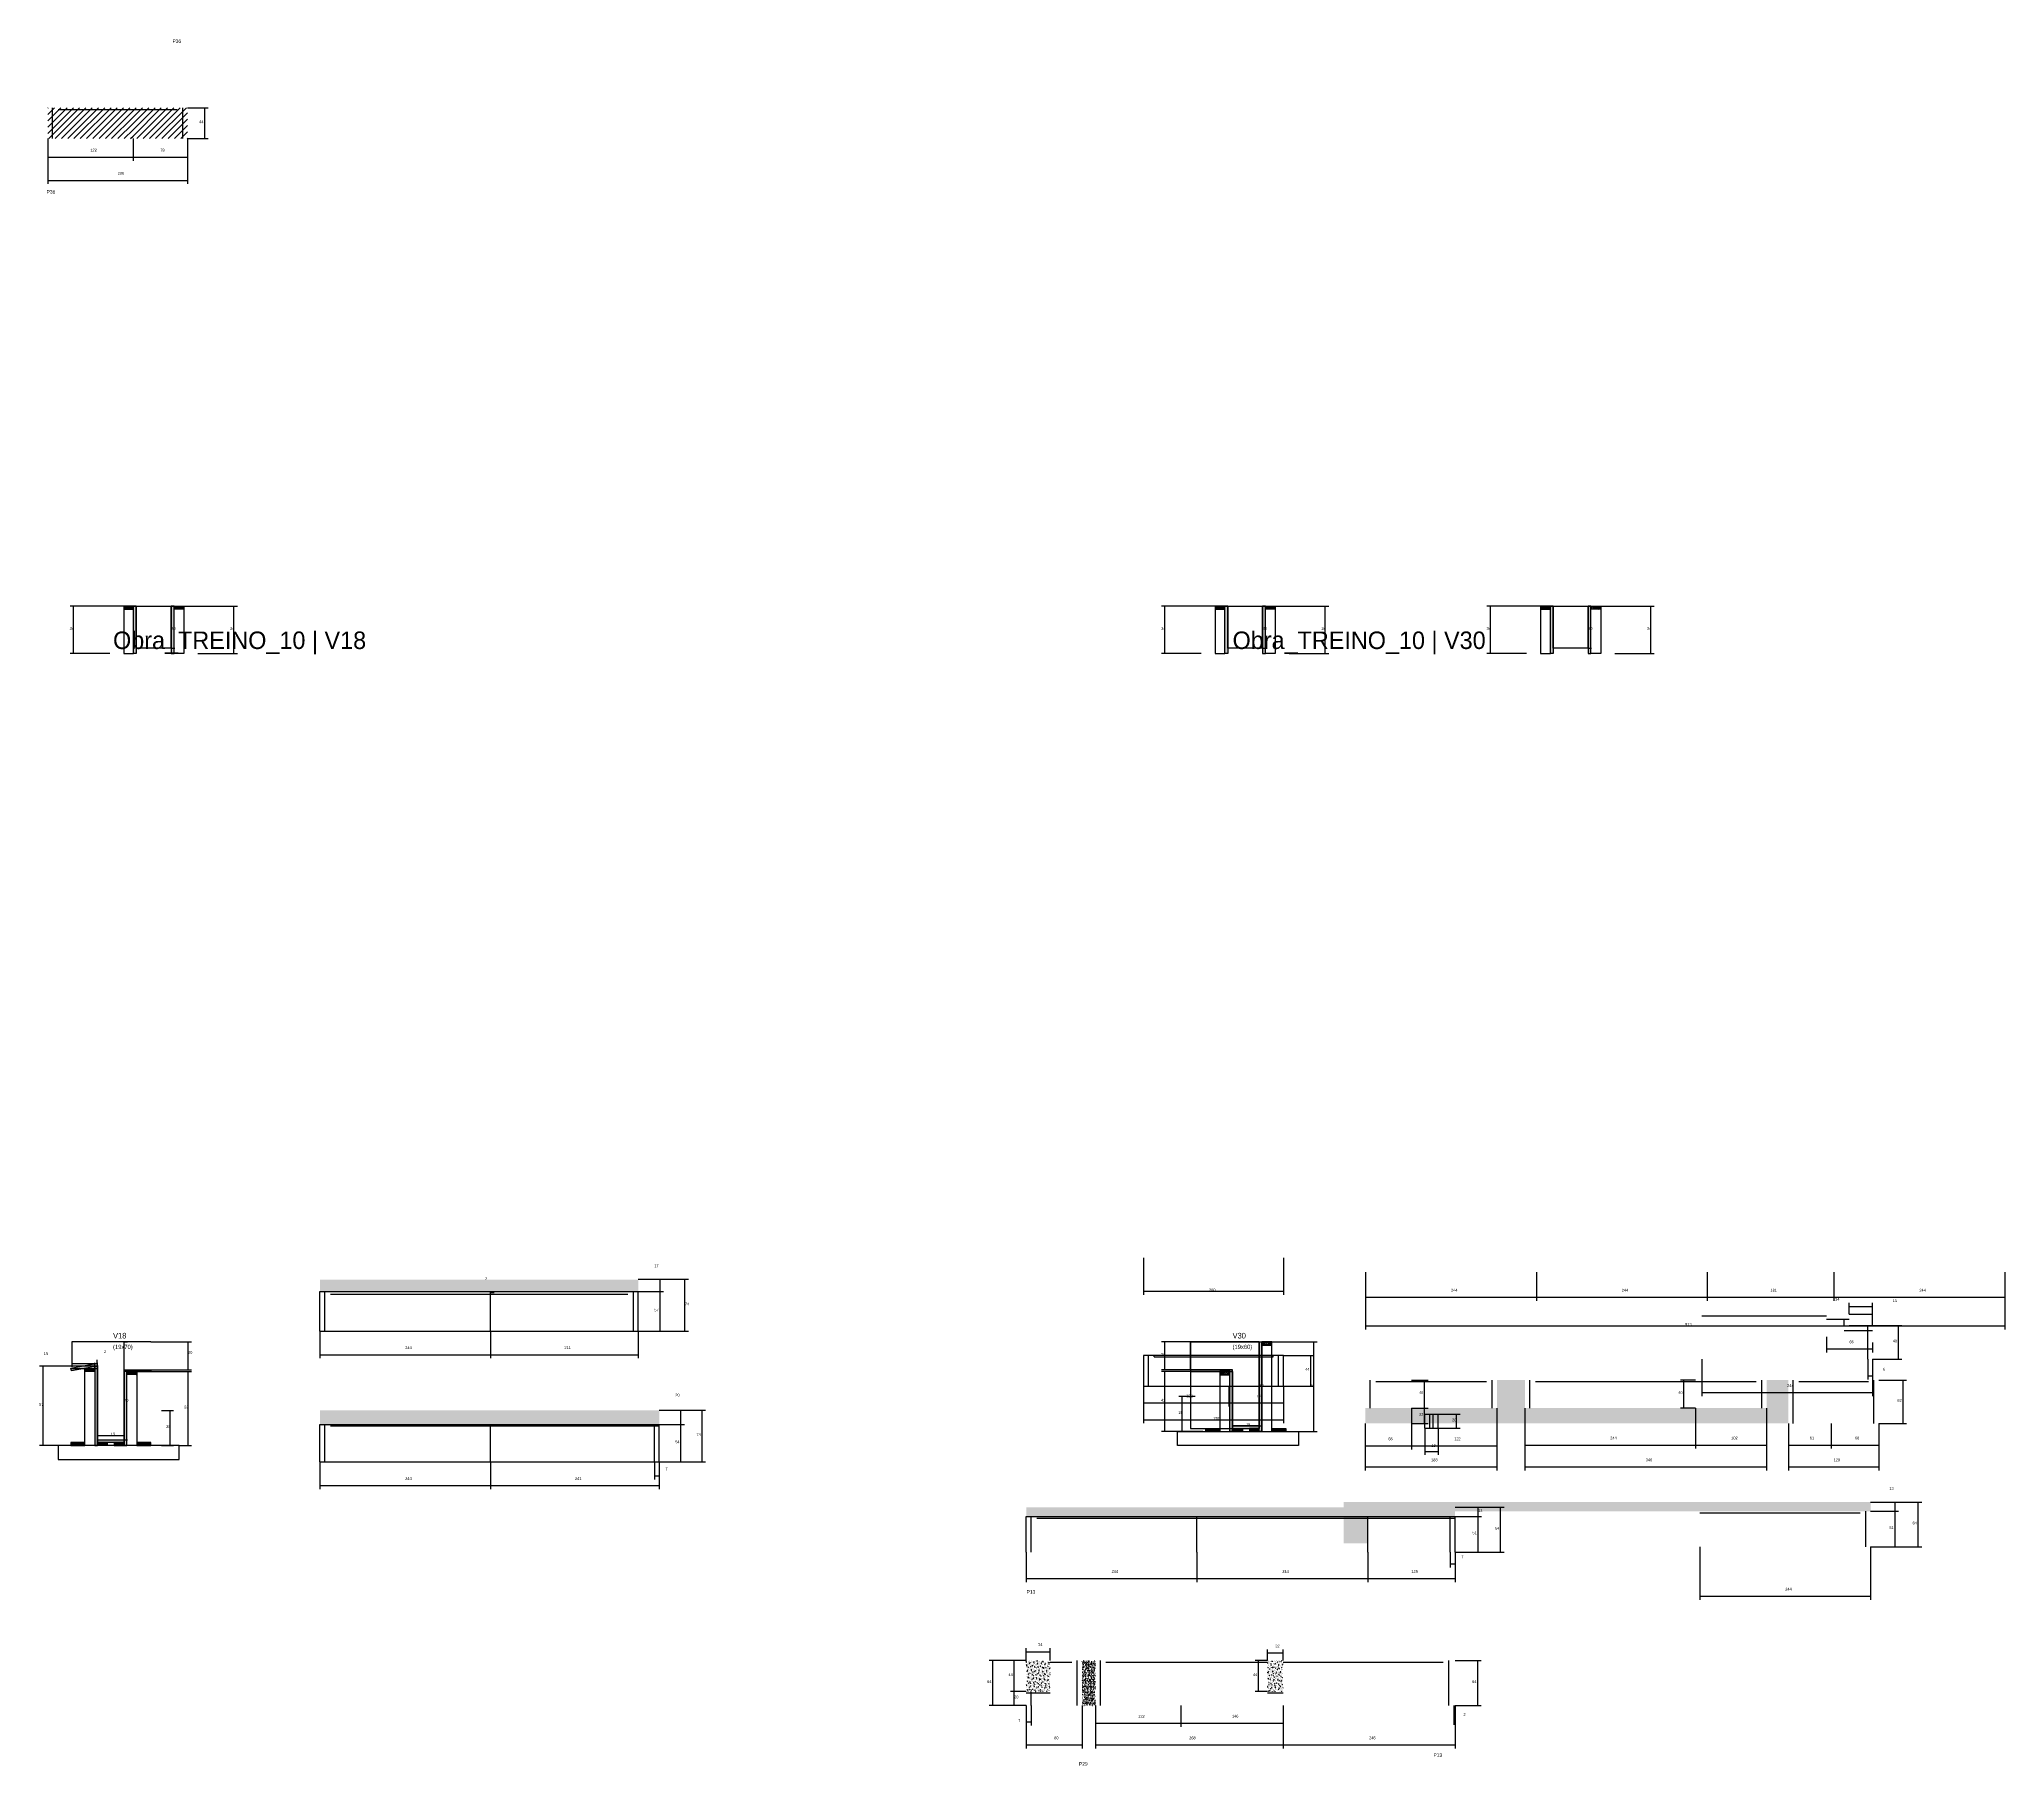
# Model space of a CAD drawing. Header units: metres. Extents: x -65046 to 21926, y -45195 to 1016.
# Drawn here: x 7895 to 10704, y -22605 to -20139 of the extents above; entities that cross this region are included whole.
import ezdxf

# ---------------------------------------------------------------- set-up
doc = ezdxf.new("R2010")
doc.units = ezdxf.units.M
for name, color, linetype in [('CONCRETO', 251, 'Continuous'), ('COTA', 241, 'Continuous'), ('Escoras', 2, 'Continuous'), ('Hachura', 253, 'Continuous'), ('LABEL_ID', 3, 'Continuous'), ('Madeira', 126, 'Continuous'), ('NOMENCLATURA', 7, 'Continuous'), ('Painéis', 200, 'Continuous'), ('SARR_2.2x7', 40, 'Continuous'), ('Texto Seção', 7, 'Continuous')]:
    doc.layers.add(name, color=color, linetype=linetype)

msp = doc.modelspace()

# ---------------------------------------------------------------- hatches: boundary and pattern name
at = {"layer": 'COTA'}
h = msp.add_hatch(dxfattribs=at)
h.set_pattern_fill('AR-CONC', scale=0.03)
h.paths.add_polyline_path([(8295.6, -21910.8), (8295.6, -21927.8), (8295.6, -21927.8), (8750.6, -21927.8), (8750.6, -21927.8), (8750.6, -21910.8), (8750.6, -21910.8), (8295.6, -21910.8)])
h = msp.add_hatch(dxfattribs=at)
h.set_pattern_fill('AR-CONC', scale=0.03)
h.paths.add_polyline_path([(10394.4, -22054.5), (10363.3, -22054.5), (10363.3, -22094.5), (10017.8, -22094.5), (10017.8, -22054.5), (9977.8, -22054.5), (9977.8, -22094.5), (9789.6, -22094.5), (9789.6, -22116.5), (9977.8, -22116.5), (10017.8, -22116.5), (10363.3, -22116.5), (10394.4, -22116.5)])
h = msp.add_hatch(dxfattribs=at)
h.set_pattern_fill('AR-CONC', scale=0.03)
h.paths.add_polyline_path([(8295.6, -22097.5), (8295.6, -22119.5), (8295.6, -22119.5), (8780.6, -22119.5), (8780.6, -22119.5), (8780.6, -22097.5), (8780.6, -22097.5), (8295.6, -22097.5)])
h = msp.add_hatch(dxfattribs=at)
h.set_pattern_fill('AR-CONC', scale=0.03)
h.paths.add_polyline_path([(9305.1, -22236.2), (9305.1, -22250.2), (9305.1, -22250.2), (9918.1, -22250.2), (9918.1, -22250.2), (9918.1, -22236.2), (9918.1, -22236.2), (9305.1, -22236.2)])
h = msp.add_hatch(dxfattribs=at)
h.set_pattern_fill('AR-CONC', scale=0.03)
h.paths.add_polyline_path([(10511.9, -22241.9), (10511.9, -22228.7), (9779.9, -22228.7), (9758.9, -22228.7), (9758.9, -22287.7), (9792.4, -22287.7), (9792.4, -22241.9)])
h = msp.add_hatch(dxfattribs=at)
h.set_pattern_fill('AR-CONC', scale=0.03)
h.paths.add_polyline_path([(9339.1, -22455.3), (9305.1, -22455.3), (9305.1, -22499.3), (9339.1, -22499.3)])
h = msp.add_hatch(dxfattribs=at)
h.set_pattern_fill('AR-CONC', scale=0.03)
h.paths.add_polyline_path([(9385.1, -22519.3), (9404.1, -22519.3), (9404.1, -22455.3), (9385.1, -22455.3)])
h = msp.add_hatch(dxfattribs=at)
h.set_pattern_fill('AR-CONC', scale=0.03)
h.paths.add_polyline_path([(9650.1, -22499.3), (9672.1, -22499.3), (9672.1, -22455.3), (9650.1, -22455.3)])
at = {"layer": 'Hachura'}
h = msp.add_hatch(dxfattribs=at)
h.set_pattern_fill('ANSI31', scale=2)
h.paths.add_polyline_path([(7906.6, -20236.8), (7906.6, -20280.8), (8028.6, -20280.8), (8028.6, -20236.8)])
h = msp.add_hatch(dxfattribs=at)
h.set_pattern_fill('ANSI31', scale=2)
h.paths.add_polyline_path([(8106.6, -20280.8), (8106.6, -20236.8), (8028.6, -20236.8), (8028.6, -20280.8)])
h = msp.add_hatch(dxfattribs=at)
h.set_pattern_fill('ANSI31', scale=0.5)
h.paths.add_polyline_path([(8029.2, -20953), (8029.2, -20948.6), (8029.2, -20948.6), (8015.2, -20948.6), (8015.2, -20948.6), (8015.2, -20953), (8015.2, -20953), (8029.2, -20953)])
h = msp.add_hatch(color=8, dxfattribs=at)
h.dxf.hatch_style = 1
h.paths.add_polyline_path([(8029.2, -20948.6), (8033.2, -20948.6), (8033.2, -20948.6), (8033.2, -21016.6), (8033.2, -21016.6), (8029.2, -21016.6), (8029.2, -21016.6), (8029.2, -20948.6)])
h = msp.add_hatch(color=8, dxfattribs=at)
h.dxf.hatch_style = 1
h.paths.add_polyline_path([(8087.2, -20948.6), (8083.2, -20948.6), (8083.2, -20948.6), (8083.2, -21016.6), (8083.2, -21016.6), (8087.2, -21016.6), (8087.2, -21016.6), (8087.2, -20948.6)])
h = msp.add_hatch(dxfattribs=at)
h.set_pattern_fill('ANSI31', scale=0.5)
h.paths.add_polyline_path([(8087.2, -20953), (8087.2, -20948.6), (8087.2, -20948.6), (8101.2, -20948.6), (8101.2, -20948.6), (8101.2, -20953), (8101.2, -20953), (8087.2, -20953)])
h = msp.add_hatch(dxfattribs=at)
h.set_pattern_fill('ANSI31', scale=0.5)
h.paths.add_polyline_path([(9589, -20953), (9589, -20948.6), (9589, -20948.6), (9575, -20948.6), (9575, -20948.6), (9575, -20953), (9575, -20953), (9589, -20953)])
h = msp.add_hatch(color=8, dxfattribs=at)
h.dxf.hatch_style = 1
h.paths.add_polyline_path([(9589, -20948.6), (9593, -20948.6), (9593, -20948.6), (9593, -21016.6), (9593, -21016.6), (9589, -21016.6), (9589, -21016.6), (9589, -20948.6)])
h = msp.add_hatch(color=8, dxfattribs=at)
h.dxf.hatch_style = 1
h.paths.add_polyline_path([(9647, -20948.6), (9643, -20948.6), (9643, -20948.6), (9643, -21016.6), (9643, -21016.6), (9647, -21016.6), (9647, -21016.6), (9647, -20948.6)])
h = msp.add_hatch(dxfattribs=at)
h.set_pattern_fill('ANSI31', scale=0.5)
h.paths.add_polyline_path([(9647, -20953), (9647, -20948.6), (9647, -20948.6), (9661, -20948.6), (9661, -20948.6), (9661, -20953), (9661, -20953), (9647, -20953)])
h = msp.add_hatch(dxfattribs=at)
h.set_pattern_fill('ANSI31', scale=0.5)
h.paths.add_polyline_path([(10054.2, -20953), (10054.2, -20948.6), (10054.2, -20948.6), (10040.2, -20948.6), (10040.2, -20948.6), (10040.2, -20953), (10040.2, -20953), (10054.2, -20953)])
h = msp.add_hatch(color=8, dxfattribs=at)
h.dxf.hatch_style = 1
h.paths.add_polyline_path([(10054.2, -20948.6), (10058.2, -20948.6), (10058.2, -20948.6), (10058.2, -21016.6), (10058.2, -21016.6), (10054.2, -21016.6), (10054.2, -21016.6), (10054.2, -20948.6)])
h = msp.add_hatch(color=8, dxfattribs=at)
h.dxf.hatch_style = 1
h.paths.add_polyline_path([(10112.2, -20948.6), (10108.2, -20948.6), (10108.2, -20948.6), (10108.2, -21016.6), (10108.2, -21016.6), (10112.2, -21016.6), (10112.2, -21016.6), (10112.2, -20948.6)])
h = msp.add_hatch(dxfattribs=at)
h.set_pattern_fill('ANSI31', scale=0.5)
h.paths.add_polyline_path([(10112.2, -20953), (10112.2, -20948.6), (10112.2, -20948.6), (10126.2, -20948.6), (10126.2, -20948.6), (10126.2, -20953), (10126.2, -20953), (10112.2, -20953)])
h = msp.add_hatch(color=8, dxfattribs=at)
h.dxf.hatch_style = 1
h.paths.add_polyline_path([(9638, -22000), (9642, -22000), (9642, -22000), (9642, -22128), (9642, -22128), (9638, -22128), (9638, -22128), (9638, -22000)])
h = msp.add_hatch(dxfattribs=at)
h.set_pattern_fill('ANSI31', scale=0.5)
h.paths.add_polyline_path([(9656, -22004.4), (9656, -22000), (9656, -22000), (9642, -22000), (9642, -22000), (9642, -22004.4), (9642, -22004.4), (9656, -22004.4)])
h = msp.add_hatch(color=8, dxfattribs=at)
h.dxf.hatch_style = 1
h.paths.add_polyline_path([(7977.8, -22034.6), (7977.8, -22030.5), (7977.8, -22030.5), (7939.7, -22037.3), (7939.7, -22037.3), (7940.4, -22041.2), (7940.4, -22041.2), (7977.8, -22034.6)])
h = msp.add_hatch(dxfattribs=at)
h.set_pattern_fill('ANSI31', scale=0.5)
h.paths.add_polyline_path([(7959.8, -22037.9), (7959.8, -22042.3), (7973.8, -22042.3), (7973.8, -22037.9)])
h = msp.add_hatch(color=8, dxfattribs=at)
h.dxf.hatch_style = 1
h.paths.add_polyline_path([(7977.8, -22034.6), (7973.8, -22034.6), (7973.8, -22034.6), (7973.8, -22148), (7973.8, -22148), (7977.8, -22148), (7977.8, -22148), (7977.8, -22034.6)])
h = msp.add_hatch(color=8, dxfattribs=at)
h.dxf.hatch_style = 1
h.paths.add_polyline_path([(8015.8, -22042.2), (8015.8, -22040), (8015.8, -22040), (8053.8, -22040), (8053.8, -22040), (8053.8, -22042.2), (8053.8, -22042.2), (8015.8, -22042.2)])
h = msp.add_hatch(color=8, dxfattribs=at)
h.dxf.hatch_style = 1
h.paths.add_polyline_path([(8019.8, -22042.2), (8015.8, -22042.2), (8015.8, -22042.2), (8015.8, -22148), (8015.8, -22148), (8019.8, -22148), (8019.8, -22148), (8019.8, -22042.2)])
h = msp.add_hatch(dxfattribs=at)
h.set_pattern_fill('ANSI31', scale=0.5)
h.paths.add_polyline_path([(8019.8, -22046.6), (8019.8, -22042.2), (8019.8, -22042.2), (8033.8, -22042.2), (8033.8, -22042.2), (8033.8, -22046.6), (8033.8, -22046.6), (8019.8, -22046.6)])
h = msp.add_hatch(color=8, dxfattribs=at)
h.dxf.hatch_style = 1
h.paths.add_polyline_path([(9600, -22042.4), (9600, -22040), (9600, -22040), (9540, -22040), (9540, -22040), (9540, -22042.4), (9540, -22042.4), (9600, -22042.4)])
h = msp.add_hatch(dxfattribs=at)
h.set_pattern_fill('ANSI31', scale=0.5)
h.paths.add_polyline_path([(9596, -22046.8), (9596, -22042.4), (9596, -22042.4), (9582, -22042.4), (9582, -22042.4), (9582, -22046.8), (9582, -22046.8), (9596, -22046.8)])
h = msp.add_hatch(color=8, dxfattribs=at)
h.dxf.hatch_style = 1
h.paths.add_polyline_path([(9596, -22042.4), (9600, -22042.4), (9600, -22042.4), (9600, -22128), (9600, -22128), (9596, -22128), (9596, -22128), (9596, -22042.4)])
h = msp.add_hatch(dxfattribs=at)
h.set_pattern_fill('ANSI31', scale=0.5)
h.paths.add_polyline_path([(9562, -22128), (9562, -22123.6), (9562, -22123.6), (9582, -22123.6), (9582, -22123.6), (9582, -22128), (9582, -22128), (9562, -22128)])
h = msp.add_hatch(color=8, dxfattribs=at)
h.dxf.hatch_style = 1
h.paths.add_polyline_path([(9638, -22123.6), (9638, -22120), (9638, -22120), (9600, -22120), (9600, -22120), (9600, -22123.6), (9600, -22123.6), (9638, -22123.6)])
h = msp.add_hatch(dxfattribs=at)
h.set_pattern_fill('ANSI31', scale=0.5)
h.paths.add_polyline_path([(9600, -22128), (9600, -22123.6), (9600, -22123.6), (9614, -22123.6), (9614, -22123.6), (9614, -22128), (9614, -22128), (9600, -22128)])
h = msp.add_hatch(dxfattribs=at)
h.set_pattern_fill('ANSI31', scale=0.5)
h.paths.add_polyline_path([(9638, -22128), (9638, -22123.6), (9638, -22123.6), (9624, -22123.6), (9624, -22123.6), (9624, -22128), (9624, -22128), (9638, -22128)])
h = msp.add_hatch(dxfattribs=at)
h.set_pattern_fill('ANSI31', scale=0.5)
h.paths.add_polyline_path([(9656, -22128), (9656, -22123.6), (9656, -22123.6), (9676, -22123.6), (9676, -22123.6), (9676, -22128), (9676, -22128), (9656, -22128)])
h = msp.add_hatch(dxfattribs=at)
h.set_pattern_fill('ANSI31', scale=0.5)
h.paths.add_polyline_path([(7959.8, -22148), (7959.8, -22143.6), (7959.8, -22143.6), (7939.8, -22143.6), (7939.8, -22143.6), (7939.8, -22148), (7939.8, -22148), (7959.8, -22148)])
h = msp.add_hatch(color=8, dxfattribs=at)
h.dxf.hatch_style = 1
h.paths.add_polyline_path([(7977.8, -22143.6), (7977.8, -22140), (7977.8, -22140), (8015.8, -22140), (8015.8, -22140), (8015.8, -22143.6), (8015.8, -22143.6), (7977.8, -22143.6)])
h = msp.add_hatch(dxfattribs=at)
h.set_pattern_fill('ANSI31', scale=0.5)
h.paths.add_polyline_path([(7977.8, -22148), (7977.8, -22143.6), (7977.8, -22143.6), (7991.8, -22143.6), (7991.8, -22143.6), (7991.8, -22148), (7991.8, -22148), (7977.8, -22148)])
h = msp.add_hatch(dxfattribs=at)
h.set_pattern_fill('ANSI31', scale=0.5)
h.paths.add_polyline_path([(8015.8, -22148), (8015.8, -22143.6), (8015.8, -22143.6), (8001.8, -22143.6), (8001.8, -22143.6), (8001.8, -22148), (8001.8, -22148), (8015.8, -22148)])
h = msp.add_hatch(dxfattribs=at)
h.set_pattern_fill('ANSI31', scale=0.5)
h.paths.add_polyline_path([(8053.8, -22148), (8053.8, -22143.6), (8053.8, -22143.6), (8033.8, -22143.6), (8033.8, -22143.6), (8033.8, -22148), (8033.8, -22148), (8053.8, -22148)])

# ---------------------------------------------------------------- linework, layer by layer
at = {"layer": 'CONCRETO'}
for points in [[(8033.2, -20948.6), (8033.2, -20948.6), (8033.2, -20948.6), (8033.2, -20948.6), (8083.2, -20948.6), (8083.2, -20948.6), (8083.2, -20948.6), (8083.2, -21008.6), (8033.2, -21008.6), (8033.2, -20948.6)], [(9593, -20948.6), (9593, -20948.6), (9593, -20948.6), (9593, -20948.6), (9643, -20948.6), (9643, -20948.6), (9643, -20948.6), (9643, -21008.6), (9593, -21008.6), (9593, -20948.6)], [(10058.2, -20948.6), (10058.2, -20948.6), (10058.2, -20948.6), (10058.2, -20948.6), (10108.2, -20948.6), (10108.2, -20948.6), (10108.2, -20948.6), (10108.2, -21008.6), (10058.2, -21008.6), (10058.2, -20948.6)], [(9600, -22040), (9540, -22040), (9540, -22000), (9600, -22000), (9600, -22000), (9638, -22000), (9638, -22123.6), (9638, -22123.6), (9638, -22120), (9600, -22120)], [(9540, -22123.6), (9638, -22123.6), (9638, -22000), (9540, -22000)]]:
    msp.add_lwpolyline(points, close=True, dxfattribs=at)
for points in [[(8053.8, -22000), (8015.8, -22000), (8015.8, -22000), (8015.8, -22000), (8015.8, -22000), (7977.8, -22000), (7941.1, -22000)], [(7977.8, -22033.8), (7977.8, -22143.6), (7977.8, -22143.6), (7977.8, -22140), (8015.8, -22140), (8015.8, -22047.2), (8015.8, -22047.2), (8015.8, -22040)]]:
    msp.add_lwpolyline(points, dxfattribs=at)
at = {"layer": 'COTA'}
for p, q in [((8106.6, -20236.8), (8136.1, -20236.8)), ((8131.1, -20280.8), (8131.1, -20236.8)), ((7906.6, -20280.8), (7906.6, -20345.4)), ((7906.6, -20280.8), (7906.6, -20312.3)), ((7906.6, -20307.3), (8028.6, -20307.3)), ((8028.6, -20280.8), (8028.6, -20312.3)), ((8028.6, -20280.8), (8028.6, -20312.3)), ((8028.6, -20307.3), (8106.6, -20307.3)), ((8106.6, -20280.8), (8106.6, -20345.4)), ((8106.6, -20280.8), (8136.1, -20280.8)), ((8106.6, -20280.8), (8106.6, -20312.3)), ((7906.6, -20340.4), (8106.6, -20340.4)), ((8033.2, -20948.6), (7938.5, -20948.6)), ((7943.5, -21016.6), (7943.5, -20948.6)), ((8083.2, -21008.6), (8083.2, -20948.6)), ((8083.2, -20948.6), (8088.2, -20948.6)), ((8101.2, -20948.6), (8177.7, -20948.6)), ((8172.7, -21016.6), (8172.7, -20948.6)), ((9593, -20948.6), (9498.4, -20948.6)), ((9503.4, -21016.6), (9503.4, -20948.6)), ((9643, -21008.6), (9643, -20948.6)), ((9643, -20948.6), (9648, -20948.6)), ((9661, -20948.6), (9737.5, -20948.6)), ((9732.5, -21016.6), (9732.5, -20948.6)), ((10058.2, -20948.6), (9963.5, -20948.6)), ((9968.5, -21016.6), (9968.5, -20948.6)), ((10108.2, -21008.6), (10108.2, -20948.6)), ((10108.2, -20948.6), (10113.2, -20948.6)), ((10126.2, -20948.6), (10202.7, -20948.6)), ((10197.7, -21016.6), (10197.7, -20948.6)), ((8083.2, -21008.6), (8088.2, -21008.6)), ((9643, -21008.6), (9648, -21008.6)), ((10108.2, -21008.6), (10113.2, -21008.6)), ((7995.2, -21016.6), (7938.5, -21016.6)), ((8121.2, -21016.6), (8177.7, -21016.6)), ((9555, -21016.6), (9498.4, -21016.6)), ((9681, -21016.6), (9737.5, -21016.6)), ((10020.2, -21016.6), (9963.5, -21016.6)), ((10146.2, -21016.6), (10202.7, -21016.6)), ((9472.8, -21879.7), (9472.8, -21932.6)), ((9672.8, -21879.7), (9672.8, -21932.6)), ((9790.2, -21900.2), (9790.2, -21941.2)), ((9790.2, -21900.2), (9790.2, -21982.1)), ((10034.2, -21900.2), (10034.2, -21941.2)), ((10034.2, -21900.2), (10034.2, -21941.2)), ((10278.2, -21900.2), (10278.2, -21941.2)), ((10278.2, -21900.2), (10278.2, -21941.2)), ((10459.5, -21900.2), (10459.5, -21941.2)), ((10459.5, -21900.2), (10459.5, -21941.2)), ((10703.5, -21900.2), (10703.5, -21941.2)), ((10703.5, -21900.2), (10703.5, -21982.1)), ((8539.6, -21929.5), (8539.6, -21927.8)), ((8539.6, -21927.8), (8544.6, -21927.8)), ((8539.6, -21929.5), (8544.6, -21929.5)), ((8750.6, -21910.5), (8786.7, -21910.5)), ((8750.6, -21927.8), (8786.7, -21927.8)), ((8750.6, -21927.8), (8786.7, -21927.8)), ((8781.7, -21927.8), (8781.7, -21910.5)), ((8781.7, -21984.5), (8781.7, -21927.8)), ((9472.8, -21927.6), (9672.8, -21927.6)), ((9790.2, -21936.2), (10034.2, -21936.2)), ((10034.2, -21936.2), (10278.2, -21936.2)), ((10278.2, -21936.2), (10459.5, -21936.2)), ((10459.5, -21936.2), (10703.5, -21936.2)), ((10481.1, -21960.5), (10481.1, -21944.2)), ((10481.1, -21949.2), (10514.6, -21949.2)), ((10481.1, -21960.5), (10481.1, -21955.5)), ((10481.1, -21960.5), (10514.6, -21960.5)), ((10514.6, -21976.7), (10514.6, -21944.2)), ((10514.6, -21976.7), (10514.6, -21955.5)), ((8295.6, -21984.5), (8295.6, -22023.2)), ((8539.6, -21984.5), (8539.6, -22023.2)), ((8539.6, -21984.5), (8539.6, -22023.2)), ((8750.6, -21984.5), (8750.6, -22023.2)), ((8750.6, -21984.5), (8786.7, -21984.5)), ((9790.2, -21977.1), (10703.5, -21977.1)), ((10448.6, -21992.5), (10448.6, -22014.9)), ((10514.6, -21976.7), (10556.7, -21976.7)), ((10551.7, -22024.5), (10551.7, -21976.7)), ((7941.1, -22000), (7941.1, -22035.7)), ((8015.8, -22140), (8015.8, -22000)), ((8015.8, -22000), (8020.8, -22000)), ((8053.8, -22000), (8112.2, -22000)), ((8107.2, -22040), (8107.2, -22000)), ((8295.6, -22018.2), (8539.6, -22018.2)), ((8539.6, -22018.2), (8750.6, -22018.2)), ((9540, -22000), (9498.3, -22000)), ((9503.3, -22040), (9503.3, -22000)), ((9600, -22000), (9643, -22000)), ((9638, -22120), (9638, -22000)), ((9656, -22000), (9721, -22000)), ((9672.8, -22019.2), (9716.8, -22019.2)), ((9711.8, -22063.2), (9711.8, -22019.2)), ((9716, -22128), (9716, -22000)), ((10448.6, -22009.9), (10514.6, -22009.9)), ((10514.6, -22000.6), (10514.6, -22014.9)), ((7977.8, -22034.6), (7894.9, -22034.6)), ((7899.9, -22148), (7899.9, -22034.6)), ((7941.1, -22030.7), (7977.1, -22030.7)), ((7973.8, -22037.9), (7973.8, -22029.6)), ((7973.8, -22034.6), (7977.8, -22034.6)), ((7977.1, -22030.7), (7977.1, -22025.7)), ((7977.8, -22034.6), (7977.8, -22029.6)), ((8033.8, -22042.2), (8112.2, -22042.2)), ((8053.8, -22040), (8112.2, -22040)), ((8107.2, -22148), (8107.2, -22042.2)), ((9540, -22040), (9498.3, -22040)), ((9540, -22042.4), (9498.3, -22042.4)), ((9503.3, -22128), (9503.3, -22042.4)), ((10270.6, -22024.5), (10270.6, -22077.3)), ((10508.1, -22024.5), (10508.1, -22053.6)), ((10508.1, -22048.6), (10514.6, -22048.6)), ((10514.6, -22024.5), (10514.6, -22077.3)), ((10514.6, -22024.5), (10514.6, -22053.6)), ((10514.6, -22024.5), (10556.7, -22024.5)), ((9472.8, -22063.2), (9472.8, -22116.1)), ((9472.8, -22063.2), (9472.8, -22092.2)), ((9594.8, -22063.2), (9594.8, -22092.2)), ((9594.8, -22063.2), (9594.8, -22092.2)), ((9672.8, -22063.2), (9672.8, -22116.1)), ((9672.8, -22063.2), (9716.8, -22063.2)), ((9672.8, -22063.2), (9672.8, -22092.2)), ((9855.8, -22054.5), (9879.5, -22054.5)), ((9874.5, -22094.5), (9874.5, -22054.5)), ((10261.8, -22054.5), (10240.1, -22054.5)), ((10245.1, -22094.5), (10245.1, -22054.5)), ((10270.6, -22072.3), (10514.6, -22072.3)), ((10523.7, -22054.5), (10563.2, -22054.5)), ((10558.2, -22116.5), (10558.2, -22054.5)), ((8069.1, -22098), (8086.4, -22098)), ((8081.4, -22148), (8081.4, -22098)), ((8780.6, -22097.5), (8816.7, -22097.5)), ((8811.7, -22117.7), (8811.7, -22097.5)), ((9472.8, -22087.2), (9594.8, -22087.2)), ((9546.7, -22078.1), (9523.2, -22078.1)), ((9528.2, -22128), (9528.2, -22078.1)), ((9594.8, -22087.2), (9672.8, -22087.2)), ((9855.8, -22094.5), (9855.8, -22153.5)), ((9855.8, -22094.5), (9855.8, -22153.5)), ((9855.8, -22094.5), (9879.5, -22094.5)), ((9855.8, -22094.5), (9879.5, -22094.5)), ((9874.5, -22116.5), (9874.5, -22094.5)), ((9893.8, -22103.3), (9925.1, -22103.3)), ((9920.1, -22123.3), (9920.1, -22103.3)), ((9977.8, -22094.5), (9977.8, -22183.6)), ((9977.8, -22094.5), (9977.8, -22153.5)), ((10017.8, -22094.5), (10017.8, -22152.3)), ((10017.8, -22094.5), (10017.8, -22183.6)), ((10261.8, -22094.5), (10240.1, -22094.5)), ((10261.8, -22094.5), (10261.8, -22152.3)), ((10261.8, -22094.5), (10261.8, -22152.3)), ((10363.3, -22094.5), (10363.3, -22152.3)), ((10363.3, -22094.5), (10363.3, -22183.6)), ((7977.8, -22148), (7977.8, -22128.6)), ((7977.8, -22133.6), (8015.8, -22133.6)), ((8015.8, -22148), (8015.8, -22128.6)), ((8780.6, -22117.7), (8816.7, -22117.7)), ((8780.6, -22117.7), (8816.7, -22117.7)), ((8811.7, -22171.5), (8811.7, -22117.7)), ((9472.8, -22111.1), (9672.8, -22111.1)), ((9557.6, -22128), (9498.3, -22128)), ((9546.7, -22128), (9523.2, -22128)), ((9600, -22128), (9600, -22115)), ((9600, -22120), (9643, -22120)), ((9600, -22120), (9638, -22120)), ((9638, -22128), (9638, -22115)), ((9656, -22128), (9721, -22128)), ((9789.6, -22116.5), (9789.6, -22183.6)), ((9789.6, -22116.5), (9789.6, -22153.5)), ((9855.8, -22116.5), (9879.5, -22116.5)), ((9874.8, -22123.3), (9874.8, -22161.5)), ((9893.8, -22123.3), (9893.8, -22161.5)), ((9893.8, -22123.3), (9925.1, -22123.3)), ((10394.4, -22116.5), (10394.4, -22152.3)), ((10394.4, -22116.5), (10394.4, -22183.6)), ((10455.4, -22116.5), (10455.4, -22152.3)), ((10455.4, -22116.5), (10455.4, -22152.3)), ((10523.7, -22116.5), (10523.7, -22152.3)), ((10523.7, -22116.5), (10523.7, -22183.6)), ((10523.7, -22116.5), (10563.2, -22116.5)), ((7959.8, -22148), (7894.9, -22148)), ((8015.8, -22140), (8020.8, -22140)), ((8069.1, -22148), (8086.4, -22148)), ((8094.4, -22148), (8112.2, -22148)), ((9789.6, -22148.5), (9855.8, -22148.5)), ((9855.8, -22148.5), (9977.8, -22148.5)), ((9874.8, -22156.5), (9893.8, -22156.5)), ((10017.8, -22147.3), (10261.8, -22147.3)), ((10261.8, -22147.3), (10363.3, -22147.3)), ((10394.4, -22147.3), (10455.4, -22147.3)), ((10455.4, -22147.3), (10523.7, -22147.3)), ((8295.6, -22171.5), (8295.6, -22210.2)), ((8539.6, -22171.5), (8539.6, -22210.2)), ((8539.6, -22171.5), (8539.6, -22210.2)), ((8773.6, -22171.5), (8773.6, -22196.3)), ((8780.6, -22171.5), (8780.6, -22210.2)), ((8780.6, -22171.5), (8816.7, -22171.5)), ((8780.6, -22171.5), (8780.6, -22196.3)), ((9789.6, -22178.6), (9977.8, -22178.6)), ((10017.8, -22178.6), (10363.3, -22178.6)), ((10394.4, -22178.6), (10523.7, -22178.6)), ((8295.6, -22205.2), (8539.6, -22205.2)), ((8539.6, -22205.2), (8780.6, -22205.2)), ((8773.6, -22191.3), (8780.6, -22191.3)), ((9918.1, -22236.2), (9955.9, -22236.2)), ((9918.1, -22236.2), (9988.1, -22236.2)), ((9950.9, -22249.4), (9950.9, -22236.2)), ((9983.1, -22300.2), (9983.1, -22236.2)), ((10511.9, -22228.7), (10584.9, -22228.7)), ((10511.9, -22228.7), (10551.8, -22228.7)), ((10511.9, -22241.9), (10551.8, -22241.9)), ((10511.9, -22241.9), (10551.8, -22241.9)), ((10546.8, -22241.9), (10546.8, -22228.7)), ((10546.8, -22292.7), (10546.8, -22241.9)), ((10579.9, -22292.7), (10579.9, -22228.7)), ((9918.1, -22249.4), (9955.9, -22249.4)), ((9918.1, -22249.4), (9955.9, -22249.4)), ((9950.9, -22300.2), (9950.9, -22249.4)), ((9305.1, -22300.2), (9305.1, -22343)), ((9549.1, -22300.2), (9549.1, -22343)), ((9549.1, -22300.2), (9549.1, -22343)), ((9793.1, -22300.2), (9793.1, -22343)), ((9793.1, -22300.2), (9793.1, -22343)), ((9911.1, -22300.2), (9911.1, -22322)), ((9918.1, -22300.2), (9918.1, -22322)), ((9918.1, -22300.2), (9918.1, -22343)), ((9918.1, -22300.2), (9955.9, -22300.2)), ((9918.1, -22300.2), (9988.1, -22300.2)), ((10267.9, -22292.7), (10267.9, -22368.3)), ((10511.9, -22292.7), (10551.8, -22292.7)), ((10511.9, -22292.7), (10511.9, -22368.3)), ((10511.9, -22292.7), (10584.9, -22292.7)), ((9911.1, -22317), (9918.1, -22317)), ((9305.1, -22338), (9549.1, -22338)), ((9549.1, -22338), (9793.1, -22338)), ((9793.1, -22338), (9918.1, -22338)), ((10267.9, -22363.3), (10511.9, -22363.3)), ((9305.1, -22455.3), (9305.1, -22437.6)), ((9305.1, -22442.6), (9339.1, -22442.6)), ((9339.1, -22455.3), (9339.1, -22437.6)), ((9650.1, -22455.3), (9650.1, -22439.3)), ((9672.1, -22455.3), (9672.1, -22439.3)), ((9305.1, -22455.3), (9252.3, -22455.3)), ((9257.3, -22519.3), (9257.3, -22455.3)), ((9305.1, -22455.3), (9282.8, -22455.3)), ((9287.8, -22499.3), (9287.8, -22455.3)), ((9650.1, -22455.3), (9632.2, -22455.3)), ((9637.2, -22499.3), (9637.2, -22455.3)), ((9650.1, -22444.3), (9672.1, -22444.3)), ((9918.1, -22455.3), (9955.5, -22455.3)), ((9950.5, -22519.3), (9950.5, -22455.3)), ((9305.1, -22519.3), (9252.3, -22519.3)), ((9305.1, -22499.3), (9282.8, -22499.3)), ((9305.1, -22499.3), (9282.8, -22499.3)), ((9305.1, -22519.3), (9282.8, -22519.3)), ((9287.8, -22519.3), (9287.8, -22499.3)), ((9305.1, -22519.3), (9305.1, -22547.8)), ((9305.1, -22519.3), (9305.1, -22580.7)), ((9312.1, -22519.3), (9312.1, -22547.8)), ((9385.1, -22519.3), (9385.1, -22580.7)), ((9404.1, -22519.3), (9404.1, -22580.7)), ((9404.1, -22519.3), (9404.1, -22549.8)), ((9526.1, -22519.3), (9526.1, -22549.8)), ((9526.1, -22519.3), (9526.1, -22549.8)), ((9650.1, -22499.3), (9632.2, -22499.3)), ((9672.1, -22519.3), (9672.1, -22580.7)), ((9672.1, -22519.3), (9672.1, -22580.7)), ((9672.1, -22519.3), (9672.1, -22549.8)), ((9916.1, -22519.3), (9916.1, -22547.2)), ((9918.1, -22519.3), (9918.1, -22580.7)), ((9918.1, -22519.3), (9955.5, -22519.3)), ((9918.1, -22519.3), (9918.1, -22547.2)), ((9305.1, -22542.8), (9312.1, -22542.8)), ((9404.1, -22544.8), (9526.1, -22544.8)), ((9526.1, -22544.8), (9672.1, -22544.8)), ((9916.1, -22542.2), (9918.1, -22542.2)), ((9305.1, -22575.7), (9385.1, -22575.7)), ((9404.1, -22575.7), (9672.1, -22575.7)), ((9672.1, -22575.7), (9918.1, -22575.7))]:
    msp.add_line(p, q, dxfattribs=at)
at = {"layer": 'Escoras'}
for p, q in [((8750.6, -21910.5), (8822.3, -21910.5)), ((8817.3, -21984.5), (8817.3, -21910.5)), ((8750.6, -21984.5), (8822.3, -21984.5)), ((8780.6, -22097.5), (8846.8, -22097.5)), ((8841.8, -22171.5), (8841.8, -22097.5)), ((8780.6, -22171.5), (8846.8, -22171.5))]:
    msp.add_line(p, q, dxfattribs=at)
at = {"layer": 'Madeira'}
for points in [[(8029.2, -20953), (8029.2, -20948.6), (8015.2, -20948.6), (8015.2, -20953)], [(8029.2, -20948.6), (8015.2, -20948.6), (8015.2, -21016.6), (8029.2, -21016.6)], [(8087.2, -20953), (8087.2, -20948.6), (8101.2, -20948.6), (8101.2, -20953)], [(8087.2, -20948.6), (8101.2, -20948.6), (8101.2, -21016.6), (8087.2, -21016.6)], [(9589, -20953), (9589, -20948.6), (9575, -20948.6), (9575, -20953)], [(9589, -20948.6), (9575, -20948.6), (9575, -21016.6), (9589, -21016.6)], [(9647, -20953), (9647, -20948.6), (9661, -20948.6), (9661, -20953)], [(9647, -20948.6), (9661, -20948.6), (9661, -21016.6), (9647, -21016.6)], [(10054.2, -20953), (10054.2, -20948.6), (10040.2, -20948.6), (10040.2, -20953)], [(10054.2, -20948.6), (10040.2, -20948.6), (10040.2, -21016.6), (10054.2, -21016.6)], [(10112.2, -20953), (10112.2, -20948.6), (10126.2, -20948.6), (10126.2, -20953)], [(10112.2, -20948.6), (10126.2, -20948.6), (10126.2, -21016.6), (10112.2, -21016.6)], [(9656, -22004.4), (9656, -22000), (9642, -22000), (9642, -22004.4)], [(9656, -22000), (9642, -22000), (9642, -22128), (9656, -22128)], [(7959.8, -22042.3), (7959.8, -22037.9), (7973.8, -22037.9), (7973.8, -22042.3)], [(7959.8, -22037.9), (7973.8, -22037.9), (7973.8, -22148), (7959.8, -22148)], [(8019.8, -22046.6), (8019.8, -22042.2), (8033.8, -22042.2), (8033.8, -22046.6)], [(8019.8, -22042.2), (8033.8, -22042.2), (8033.8, -22148), (8019.8, -22148)], [(9596, -22046.8), (9596, -22042.4), (9582, -22042.4), (9582, -22046.8)], [(9596, -22042.4), (9582, -22042.4), (9582, -22128), (9596, -22128)], [(9694.4, -22148), (9521.4, -22148), (9521.4, -22128), (9694.4, -22128)], [(9562, -22128), (9562, -22123.6), (9582, -22123.6), (9582, -22128)], [(9600, -22128), (9600, -22123.6), (9614, -22123.6), (9614, -22128)], [(9638, -22128), (9638, -22123.6), (9624, -22123.6), (9624, -22128)], [(9656, -22128), (9656, -22123.6), (9676, -22123.6), (9676, -22128)], [(7921.5, -22168), (8094.4, -22168), (8094.4, -22148), (7921.5, -22148)], [(7959.8, -22148), (7959.8, -22143.6), (7939.8, -22143.6), (7939.8, -22148)], [(7977.8, -22148), (7977.8, -22143.6), (7991.8, -22143.6), (7991.8, -22148)], [(8015.8, -22148), (8015.8, -22143.6), (8001.8, -22143.6), (8001.8, -22148)], [(8053.8, -22148), (8053.8, -22143.6), (8033.8, -22143.6), (8033.8, -22148)]]:
    msp.add_lwpolyline(points, close=True, dxfattribs=at)
at = {"layer": 'Painéis'}
for p, q in [((8295.6, -21927.8), (8750.6, -21927.8)), ((8295.6, -21984.5), (8295.6, -21927.8)), ((8539.6, -21984.5), (8539.6, -21927.8)), ((8750.6, -21984.5), (8750.6, -21927.8)), ((8295.6, -21984.5), (8750.6, -21984.5)), ((10481.1, -21976.7), (10514.6, -21976.7)), ((9642, -22128), (9642, -22000)), ((7939.7, -22033.9), (7977.8, -22033.9)), ((7940.4, -22037.9), (7977.8, -22037.9)), ((8015.8, -22040), (8053.8, -22040)), ((9540, -22040), (9600, -22040)), ((9600, -22128), (9600, -22042.4)), ((9874.8, -22103.3), (9893.8, -22103.3)), ((9874.8, -22123.3), (9874.8, -22103.3)), ((9893.8, -22123.3), (9893.8, -22103.3)), ((8295.6, -22117.7), (8780.6, -22117.7)), ((8295.6, -22171.5), (8295.6, -22117.7)), ((8539.6, -22171.5), (8539.6, -22117.7)), ((8780.6, -22171.5), (8780.6, -22117.7)), ((9600, -22120), (9638, -22120)), ((9600, -22123.6), (9600, -22120)), ((9638, -22123.6), (9638, -22120)), ((9874.8, -22123.3), (9893.8, -22123.3)), ((7977.8, -22140), (8015.8, -22140)), ((8295.6, -22171.5), (8780.6, -22171.5)), ((9305.1, -22249.4), (9918.1, -22249.4)), ((9305.1, -22300.2), (9305.1, -22249.4)), ((9549.1, -22300.2), (9549.1, -22249.4)), ((9793.1, -22300.2), (9793.1, -22249.4)), ((9918.1, -22300.2), (9918.1, -22249.4))]:
    msp.add_line(p, q, dxfattribs=at)
for points in [[(8029.2, -20948.6), (8033.2, -20948.6), (8033.2, -21016.6), (8029.2, -21016.6)], [(8087.2, -20948.6), (8083.2, -20948.6), (8083.2, -21016.6), (8087.2, -21016.6)], [(9589, -20948.6), (9593, -20948.6), (9593, -21016.6), (9589, -21016.6)], [(9647, -20948.6), (9643, -20948.6), (9643, -21016.6), (9647, -21016.6)], [(10054.2, -20948.6), (10058.2, -20948.6), (10058.2, -21016.6), (10054.2, -21016.6)], [(10112.2, -20948.6), (10108.2, -20948.6), (10108.2, -21016.6), (10112.2, -21016.6)], [(9472.8, -22063.2), (9672.8, -22063.2), (9672.8, -22019.2), (9472.8, -22019.2)], [(9638, -22000), (9642, -22000), (9642, -22128), (9638, -22128)], [(7977.8, -22034.6), (7973.8, -22034.6), (7973.8, -22148), (7977.8, -22148)], [(8015.8, -22042.2), (8015.8, -22040), (8053.8, -22040), (8053.8, -22042.2)], [(8019.8, -22042.2), (8015.8, -22042.2), (8015.8, -22148), (8019.8, -22148)], [(9600, -22042.4), (9600, -22040), (9540, -22040), (9540, -22042.4)], [(9596, -22042.4), (9600, -22042.4), (9600, -22128), (9596, -22128)], [(9638, -22123.6), (9638, -22120), (9600, -22120), (9600, -22123.6)], [(7977.8, -22143.6), (7977.8, -22140), (8015.8, -22140), (8015.8, -22143.6)]]:
    msp.add_lwpolyline(points, close=True, dxfattribs=at)
msp.add_lwpolyline([(7977.8, -22034.6), (7940.4, -22041.2), (7939.7, -22037.3), (7977.8, -22030.5)], dxfattribs=at)
at = {"layer": 'SARR_2.2x7'}
for p, q in [((7913.6, -20280.8), (7913.6, -20236.8)), ((7921.6, -20239), (8028.6, -20239)), ((8028.6, -20239), (8091.6, -20239)), ((8099.6, -20280.8), (8099.6, -20236.8)), ((8295.6, -21984.5), (8295.6, -21929.5)), ((8302.6, -21984.5), (8302.6, -21929.5)), ((8310.6, -21931.7), (8539.6, -21931.7)), ((8539.6, -21931.7), (8735.6, -21931.7)), ((8743.6, -21984.5), (8743.6, -21929.5)), ((8750.6, -21984.5), (8750.6, -21929.5)), ((10270.6, -21962.7), (10448.6, -21962.7)), ((8295.6, -21984.5), (8302.6, -21984.5)), ((8743.6, -21984.5), (8750.6, -21984.5)), ((10448.6, -21967.5), (10481.1, -21967.5)), ((10474.1, -21976.7), (10474.1, -21967.5)), ((10474.1, -21983.7), (10514.6, -21983.7)), ((10508.1, -22024.5), (10508.1, -21976.7)), ((9479.8, -22063.2), (9479.8, -22019.2)), ((9487.8, -22021.4), (9487.8, -22019.2)), ((9487.8, -22021.4), (9594.8, -22021.4)), ((9594.8, -22021.4), (9657.8, -22021.4)), ((9657.8, -22021.4), (9657.8, -22019.2)), ((9665.8, -22063.2), (9665.8, -22019.2)), ((9796.6, -22094.5), (9796.6, -22054.5)), ((9804.6, -22056.7), (9855.8, -22056.7)), ((9855.8, -22056.7), (9962.8, -22056.7)), ((9970.8, -22094.5), (9970.8, -22054.5)), ((10024.8, -22094.5), (10024.8, -22054.5)), ((10032.8, -22056.7), (10261.8, -22056.7)), ((10261.8, -22056.7), (10348.3, -22056.7)), ((10356.3, -22094.5), (10356.3, -22054.5)), ((10401.4, -22116.5), (10401.4, -22054.5)), ((10409.4, -22056.7), (10455.4, -22056.7)), ((10455.4, -22056.7), (10508.7, -22056.7)), ((10516.7, -22116.5), (10516.7, -22054.5)), ((9881.8, -22123.3), (9881.8, -22103.3)), ((9886.8, -22123.3), (9886.8, -22103.3)), ((8295.6, -22117.7), (8302.6, -22117.7)), ((8295.6, -22171.5), (8295.6, -22117.7)), ((8302.6, -22171.5), (8302.6, -22117.7)), ((8310.6, -22119.9), (8539.6, -22119.9)), ((8539.6, -22119.9), (8780.6, -22119.9)), ((8773.6, -22117.7), (8780.6, -22117.7)), ((8773.6, -22171.5), (8773.6, -22117.7)), ((8780.6, -22171.5), (8780.6, -22117.7)), ((8295.6, -22171.5), (8302.6, -22171.5)), ((8773.6, -22171.5), (8780.6, -22171.5)), ((10267.9, -22244.1), (10496.9, -22244.1)), ((10504.9, -22292.7), (10504.9, -22241.9)), ((9312.1, -22300.2), (9312.1, -22249.4)), ((9320.1, -22251.6), (9549.1, -22251.6)), ((9549.1, -22251.6), (9793.1, -22251.6)), ((9793.1, -22251.6), (9918.1, -22251.6)), ((9911.1, -22300.2), (9911.1, -22249.4)), ((9339.1, -22457.5), (9370.1, -22457.5)), ((9378.1, -22519.3), (9378.1, -22455.3)), ((9411.1, -22519.3), (9411.1, -22455.3)), ((9419.1, -22457.5), (9650.1, -22457.5)), ((9672.1, -22457.5), (9901.1, -22457.5)), ((9909.1, -22519.3), (9909.1, -22455.3)), ((9305.1, -22501.5), (9339.1, -22501.5)), ((9312.1, -22519.3), (9312.1, -22499.3)), ((9650.1, -22501.5), (9672.1, -22501.5))]:
    msp.add_line(p, q, dxfattribs=at)

# ---------------------------------------------------------------- texts
at = {"layer": 'COTA'}
for s, p in [('44', (8123.1, -20258.8)), ('122', (7967.6, -20299.2)), ('78', (8067.6, -20299.2)), ('200', (8006.6, -20332.3)), ('34', (7938, -20982.6)), ('30', (8083.2, -20982.6)), ('34', (8167.2, -20982.6)), ('34', (9497.9, -20982.6)), ('30', (9643, -20982.6)), ('34', (9727, -20982.6)), ('34', (9963, -20982.6)), ('30', (10108.2, -20982.6)), ('34', (10192.2, -20982.6)), ('2', (8531.6, -21911.7)), ('17', (8773.5, -21893.2)), ('200', (9566.3, -21927.6)), ('244', (9912.2, -21928.1)), ('244', (10156.2, -21928.1)), ('181', (10368.8, -21928.1)), ('34', (10461.2, -21941)), ('244', (10581.5, -21928.1)), ('57', (8773.6, -21956.2)), ('16', (10543.6, -21942.9)), ('913', (10246.8, -21977.1)), ('15', (7901.1, -22018.5)), ('2', (7987, -22015.8)), ('20', (8107.2, -22017)), ('244', (8417.6, -22010.1)), ('211', (8645.1, -22010.1)), ('20', (9497.8, -22020)), ('66', (10481.6, -22001.8)), ('48', (10543.7, -22000.6)), ('44', (9703.7, -22041.2)), ('6', (10529.6, -22041)), ('20', (8803.6, -22077.9)), ('122', (9533.8, -22079.1)), ('78', (9633.8, -22079.1)), ('60', (9638, -22064)), ('64', (9710.5, -22064)), ('40', (9866.4, -22074.5)), ('40', (10237, -22074.5)), ('244', (10392.6, -22064.2)), ('57', (7894.4, -22091.3)), ('70', (8015.8, -22085.6)), ('53', (8101.7, -22095.1)), ('43', (9497.8, -22085.2)), ('25', (9522.7, -22103)), ('22', (9866.5, -22105.5)), ('62', (10550.1, -22085.5)), ('19', (7996.8, -22133.6)), ('25', (8075.9, -22123)), ('200', (9572.8, -22111.1)), ('19', (9619, -22120)), ('20', (9913.6, -22113.3)), ('54', (8803.5, -22144.6)), ('66', (9822.7, -22140.4)), ('19', (9884.3, -22150)), ('122', (9916.8, -22140.4)), ('244', (10139.8, -22139.3)), ('102', (10312.6, -22139.2)), ('61', (10424.9, -22139.2)), ('68', (10489.6, -22139.2)), ('7', (8789.5, -22183.2)), ('188', (9883.7, -22170.5)), ('346', (10190.6, -22170.4)), ('129', (10459.1, -22170.5)), ('244', (8417.6, -22197.1)), ('241', (8660.1, -22197.1)), ('13', (10538.6, -22211.4)), ('13', (9950.9, -22242.8)), ('51', (9942.8, -22274.8)), ('64', (9975, -22268.2)), ('51', (10538.7, -22267.3)), ('64', (10571.8, -22260.7)), ('244', (9427.1, -22329.9)), ('244', (9671.1, -22329.9)), ('125', (9855.6, -22329.9)), ('7', (9926.9, -22308.9)), ('244', (10389.9, -22355.2)), ('34', (9322.1, -22434.3)), ('22', (9661.1, -22436.3)), ('64', (9249.2, -22487.3)), ('44', (9279.7, -22477.3)), ('44', (9629.1, -22477.3)), ('64', (9942.4, -22487.3)), ('20', (9287.8, -22509.3)), ('7', (9293.6, -22542.8)), ('122', (9465.1, -22536.8)), ('146', (9599.1, -22536.7)), ('2', (9930.1, -22534.2)), ('80', (9345.1, -22567.6)), ('268', (9538.1, -22567.6)), ('246', (9795.1, -22567.6))]:
    msp.add_text(s, height=4, dxfattribs=at).set_placement(p)
at = {"layer": 'Escoras'}
for p in [(8817.3, -21947.8), (8833.7, -22134.5)]:
    msp.add_text('74', height=4, dxfattribs=at).set_placement(p)
at = {"layer": 'LABEL_ID'}
for s, p in [('Obra_TREINO_10 | V18', (8000, -21010)), ('Obra_TREINO_10 | V30', (9600, -21010))]:
    msp.add_text(s, height=25, dxfattribs=at).set_placement(p)
at = {"layer": 'NOMENCLATURA'}
for s, p in [('P36', (8085, -20144)), ('P36', (7905.1, -20359.4)), ('P13', (9305.7, -22359.6)), ('P29', (9380.6, -22605.3)), ('P13', (9887.2, -22592.7))]:
    msp.add_text(s, height=5, dxfattribs=at).set_placement(p)
at = {"layer": 'Texto Seção'}
for s, height, p in [('V18', 8, (8000, -21995)), ('V30', 8, (9600, -21995)), ('(19x70)', 6, (8000, -22010)), ('(19x60)', 6, (9600, -22010))]:
    msp.add_text(s, height=height, dxfattribs=at).set_placement(p)

doc.saveas('drawing.dxf')
